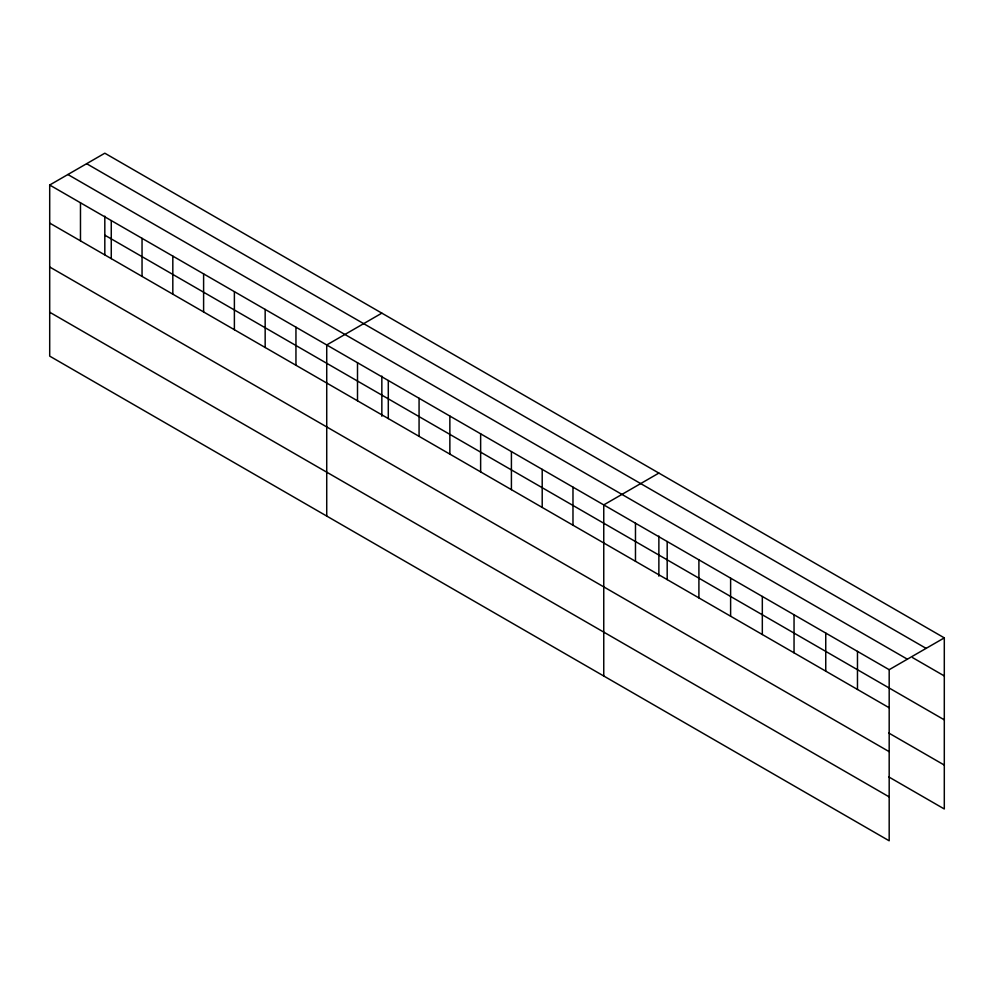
<?xml version="1.0" encoding="UTF-8"?>
<svg xmlns="http://www.w3.org/2000/svg" width="994" height="994" viewBox="0 0 994 994"><rect width="100%" height="100%" fill="white"/><g stroke="black" fill="none" stroke-linecap="round" stroke-linejoin="round"><path stroke-width="1.49" d="M49.7 185.021L889.183 669.695L889.183 840.8L49.7 356.125L49.7 185.021L104.817 153.2L944.3 637.875L944.3 808.979L888.798 776.935M381.845 313.147L326.728 344.968L326.728 516.072M658.873 473.082L603.756 504.902L603.756 676.007M889.183 669.695L944.3 637.875M86.627 163.699L926.11 648.374M912.591 657.63L944.3 675.945M67.89 174.522L907.373 659.196M104.817 235.168L944.3 719.842M49.7 223.091L889.183 707.765M888.798 733.038L944.3 765.069M49.7 266.988L889.183 751.663M49.7 312.228L889.183 796.902M857.474 651.381L857.474 689.451M825.753 633.079L825.753 671.136M794.044 614.764L794.044 652.834M762.323 596.45L762.323 634.52M730.615 578.148L730.615 616.205M698.906 559.833L698.906 597.903M667.185 541.519L667.185 579.589M658.873 536.027L658.873 576.16M635.477 523.217L635.477 561.287M572.979 487.135L572.979 525.205M542.202 469.367L542.202 507.425M511.413 451.587L511.413 489.657M480.636 433.819L480.636 471.889M449.86 416.051L449.86 454.121M419.07 398.271L419.07 436.341M388.294 380.503L388.294 418.573M381.845 376.092L381.845 416.225M357.505 362.735L357.505 400.806M295.951 327.188L295.951 365.258M265.162 309.42L265.162 347.49M234.385 291.652L234.385 329.722M203.608 273.872L203.608 311.942M172.819 256.104L172.819 294.174M142.043 238.336L142.043 276.407M111.266 220.569L111.266 258.626M104.817 216.145L104.817 254.775M80.477 202.788L80.477 240.859"/></g></svg>
